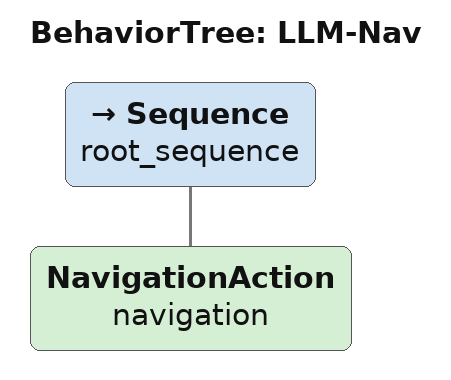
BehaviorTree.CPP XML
<root BTCPP_format="4">
  <BehaviorTree ID="LLM-Nav">
    <Sequence name="root_sequence">
      <NavigationAction name="navigation"/>
    </Sequence>
  </BehaviorTree>
</root>
